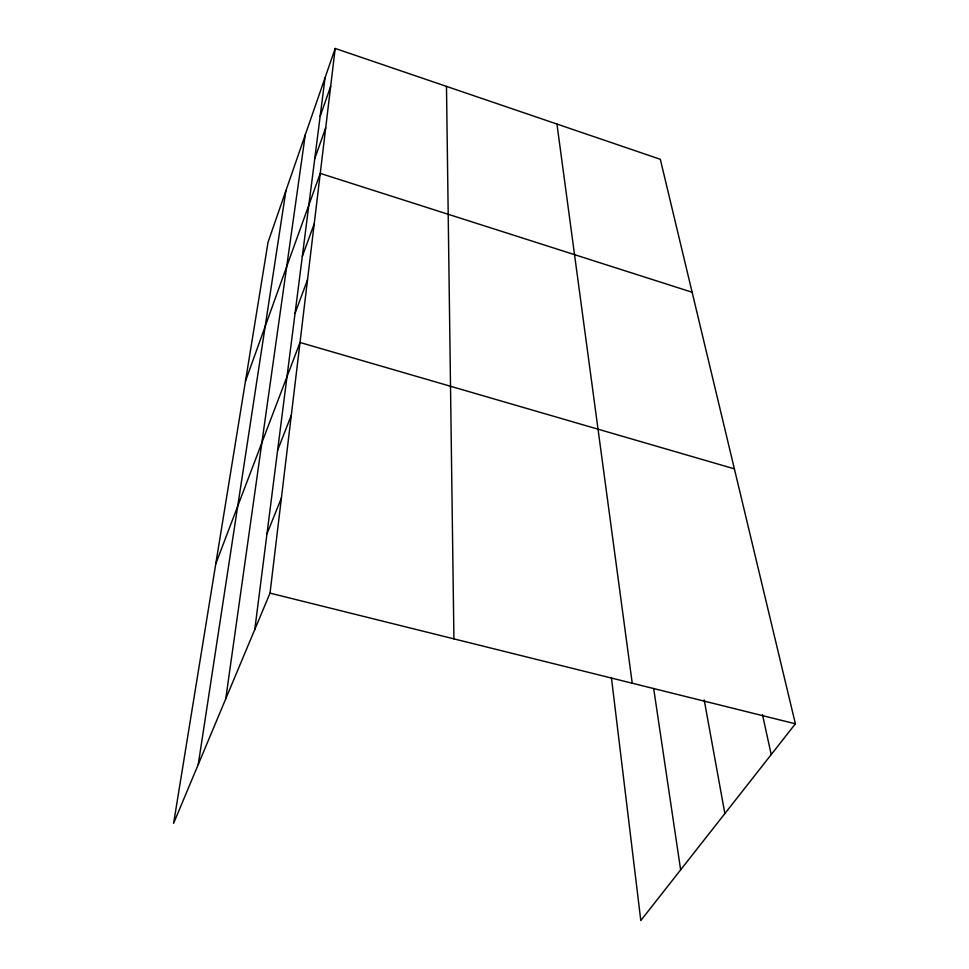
<?xml version="1.0" encoding="UTF-8"?>
<svg xmlns="http://www.w3.org/2000/svg" width="969" height="969" viewBox="0 0 969 969"><rect width="100%" height="100%" fill="white"/><g stroke="black" fill="none" stroke-linecap="round" stroke-linejoin="round"><path stroke-width="1.45" d="M335.201 48.45L268.062 242.165L173.608 823.335L270.024 593.125L335.201 48.45L660.313 159.291L795.392 723.807L640.8 920.55L611.415 677.525M254.799 629.475L325.075 77.653M225.753 698.831L305.283 134.764M198.245 764.517L285.928 190.627M320.158 116.304L330.671 86.302M314.768 158.601L325.717 127.775M245.472 381.18L320.254 173.39L692.132 292.238M302.328 256.337L314.222 223.803M295.085 313.217L307.512 279.847M215.796 563.776L300.015 342.481L734.393 468.851M277.631 450.27L291.318 415.229M266.984 533.798L281.41 498.03M270.024 593.125L795.392 723.807M762.494 714.71L771.215 754.572M704.197 699.884L724.86 813.585M653.675 688.523L680.638 869.847M556.945 124.044L632.236 683.218M446.479 86.386L453.916 638.862"/></g></svg>
